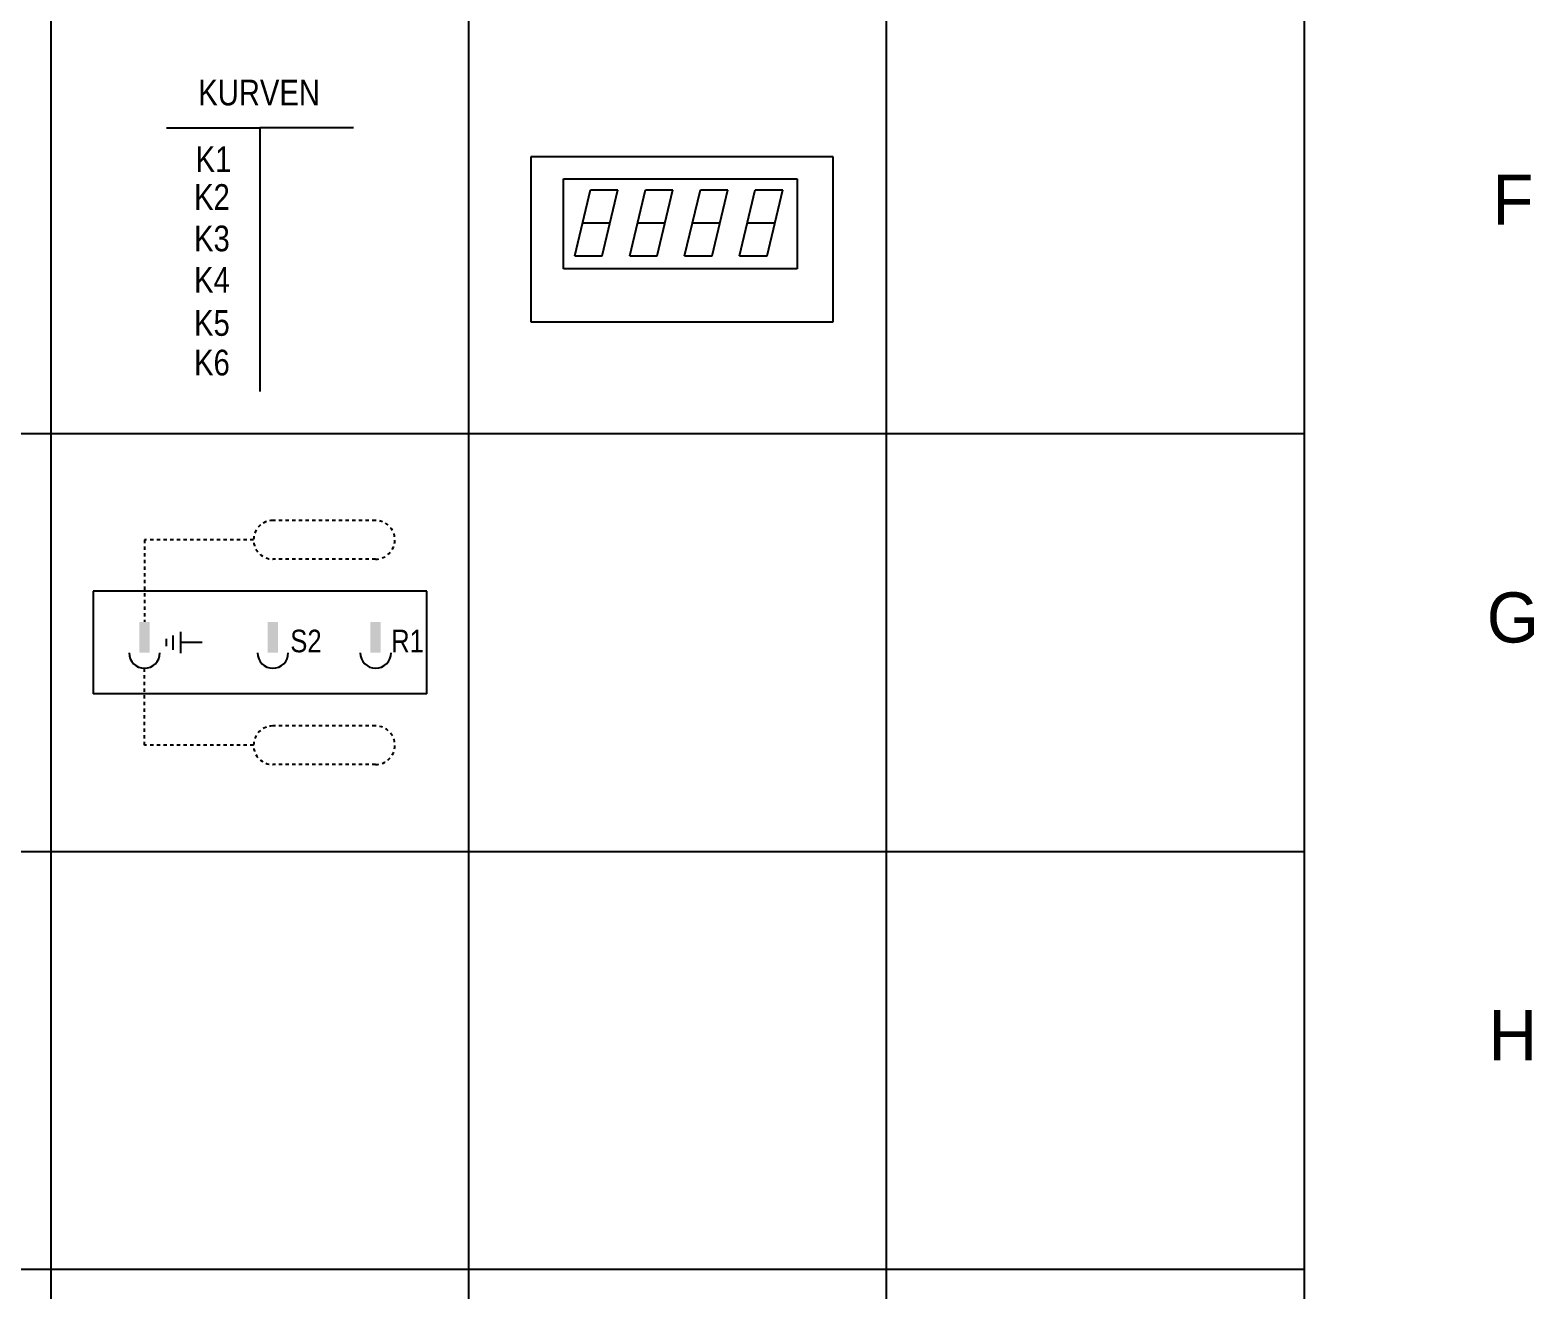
# Model space of a CAD drawing. Extents: x -6 to 410, y -3 to 290.
# Drawn here: x 149.37 to 194.38, y 184.37 to 222.08 of the extents above; entities that cross this region are included whole.
import ezdxf
from ezdxf.enums import TextEntityAlignment as Align

# ---------------------------------------------------------------- set-up
doc = ezdxf.new("R2010")
doc.units = 0
doc.linetypes.add('DASHED', pattern=[18.75, 12.5, -6.25])
doc.linetypes.add('HIDDEN', pattern=[0.375, 0.25, -0.125])
doc.layers.get('0').update_dxf_attribs({"linetype": 'CONTINUOUS'})
for name, color, linetype in [('1', 7, 'CONTINUOUS'), ('10', 1, 'DASHED'), ('11', 3, 'DASHED'), ('12', 2, 'DASHED'), ('20', 7, 'HIDDEN'), ('3', 4, 'CONTINUOUS'), ('GRID', 9, 'CONTINUOUS'), ('SCHEIDINGEN', 9, 'CONTINUOUS'), ('SYMB', 7, 'CONTINUOUS')]:
    doc.layers.add(name, color=color, linetype=linetype)
doc.styles.add('ROMANS', font='ROMANS', dxfattribs={"width": 0.85})

# ---------------------------------------------------------------- blocks, each defined once
blk = doc.blocks.new('INSCHRKR')
at = {"layer": '1'}
for p, q in [((-7.93, -6), (0.07, -6)), ((0.07, -6), (0.07, -28.6)), ((8.07, -6), (0.07, -6))]:
    blk.add_line(p, q, dxfattribs=at)
at = {"flags": 1}
blk.add_attdef('SYMBTYPE', (0, 0), '', height=0.2, dxfattribs=at)
at = {"layer": '10', "width": 0.85}
blk.add_text('KURVEN', height=2.2, dxfattribs=at).set_placement((0, -3), align=Align.MIDDLE)
for s, p in [('K1', (-5.44, -9.8)), ('K2', (-5.57, -13.03)), ('K3', (-5.57, -16.58)), ('K4', (-5.57, -20.12)), ('K5', (-5.57, -23.82)), ('K6', (-5.57, -27.21))]:
    blk.add_text(s, height=2.2, dxfattribs=at).set_placement(p)
for p in [(1.75, -9.64), (1.75, -13.03), (1.75, -16.58), (1.75, -20.12), (1.75, -23.51), (1.75, -27.06)]:
    blk.add_attdef('&', p, '', height=2.2, dxfattribs=at)
blk = doc.blocks.new('INAAND')
at = {"layer": '1'}
for p, q in [((-2.03, 13), (19.23, 13)), ((-2.03, 4.81), (-2.03, 13)), ((19.23, 13), (19.23, 4.81)), ((-1.02, 6), (0.41, 12)), ((0.41, 12), (2.91, 12)), ((1.48, 6), (2.91, 12)), ((3.98, 6), (5.41, 12)), ((5.41, 12), (7.91, 12)), ((6.48, 6), (7.91, 12)), ((8.98, 6), (10.41, 12)), ((10.41, 12), (12.91, 12)), ((11.48, 6), (12.91, 12)), ((13.98, 6), (15.41, 12)), ((15.41, 12), (17.91, 12)), ((16.48, 6), (17.91, 12)), ((-0.31, 9), (2.19, 9)), ((4.69, 9), (7.19, 9)), ((9.69, 9), (12.19, 9)), ((14.69, 9), (17.19, 9)), ((-1.02, 6), (1.48, 6)), ((3.98, 6), (6.48, 6)), ((8.98, 6), (11.48, 6)), ((13.98, 6), (16.48, 6)), ((19.23, 4.81), (-2.03, 4.81))]:
    blk.add_line(p, q, dxfattribs=at)
at = {"layer": '3'}
for p, q in [((22.5, 15), (-5, 15)), ((-5, 15), (-5, 0)), ((22.5, 0), (22.5, 15)), ((-5, 0), (22.5, 0))]:
    blk.add_line(p, q, dxfattribs=at)
at = {"flags": 1}
blk.add_attdef('SYMBTYPE', (0, 0), '', height=0.2, dxfattribs=at)
at = {"layer": '11', "width": 0.85}
blk.add_attdef('LOCCODE', (24.61, 12.04), '', height=3.2, dxfattribs=at)
at = {"layer": '12', "width": 0.85}
blk.add_attdef('MATCODE', (24.42, 7.63), '', height=3.2, dxfattribs=at)
blk = doc.blocks.new('STOPKMA')
at = {"layer": '1'}
for p, q in [((15, 4.5), (-17.5, 4.5)), ((-17.5, 4.5), (-17.5, -5.5)), ((15, -5.5), (15, 4.5)), ((-9.7, -1.2), (-9.7, 0.2)), ((-9, 0.55), (-9, -1.55)), ((-10.4, -0.15), (-10.4, -0.85)), ((-6.9, -0.5), (-9, -0.5)), ((15, -5.5), (-17.5, -5.5))]:
    blk.add_line(p, q, dxfattribs=at)
for centre in [(-12.5, -1.5), (0, -1.5), (10, -1.5)]:
    blk.add_arc(centre, 1.5, 180, 0, dxfattribs=at)
for points in [[(-13, -1.5), (-12, -1.5), (-13, 1.5), (-12, 1.5)], [(-0.5, -1.5), (0.5, -1.5), (-0.5, 1.5), (0.5, 1.5)], [(9.5, -1.5), (10.5, -1.5), (9.5, 1.5), (10.5, 1.5)]]:
    blk.add_solid(points, dxfattribs=at)
at = {"layer": '20', "linetype": 'HIDDEN'}
for p, q in [((10, 11.38), (0, 11.38)), ((-12.5, 9.5), (-12.5, 1.5)), ((-1.88, 9.5), (-12.5, 9.5)), ((10, 7.63), (0, 7.63)), ((-12.5, -10.5), (-12.5, -3)), ((10, -8.62), (0, -8.62)), ((-1.88, -10.5), (-12.5, -10.5)), ((10, -12.38), (0, -12.38))]:
    blk.add_line(p, q, dxfattribs=at)
for centre, start, end in [((0, 9.5), 90, 270), ((10, 9.5), 270, 90), ((0, -10.5), 90, 270), ((10, -10.5), 270, 90)]:
    blk.add_arc(centre, 1.88, start, end, dxfattribs=at)
at = {"flags": 1}
blk.add_attdef('SYMBTYPE', (0, 0), '', height=0.2, dxfattribs=at)
at = {"layer": '1', "width": 0.85}
for s, p in [('S2', (1.69, -1.45)), ('R1', (11.51, -1.45))]:
    blk.add_text(s, height=2.2, dxfattribs=at).set_placement(p)
at = {"layer": '12', "style": 'ROMANS', "width": 0.85}
blk.add_attdef('MATCODE', (17.5, -6), '', height=2.2, dxfattribs=at)
blk = doc.blocks.new('1')

msp = doc.modelspace()

# ---------------------------------------------------------------- linework, layer by layer
at = {"layer": 'GRID', "linetype": 'CONTINUOUS'}
for p, q in [((149.997, 72.499), (149.997, 284.999)), ((162.497, 72.499), (162.497, 284.999)), ((174.997, 72.499), (174.997, 284.999)), ((-0.003, 209.999), (187.497, 209.999)), ((-0.003, 197.499), (187.497, 197.499)), ((-0.003, 184.999), (187.497, 184.999))]:
    msp.add_line(p, q, dxfattribs=at)
at = {"layer": 'SCHEIDINGEN'}
msp.add_line((187.497, 282.999), (187.497, 11.999), dxfattribs=at)

# ---------------------------------------------------------------- block references
at = {"layer": 'GRID', "linetype": 'CONTINUOUS'}
ref = msp.add_blockref('1', (193.747, 216.249), dxfattribs=at)
ref.add_attrib('NUMMER', 'F', dxfattribs={"linetype": 'CONTINUOUS', "height": 1.5}).set_placement((193.747, 216.249), align=Align.CENTER)
ref = msp.add_blockref('1', (193.747, 203.749), dxfattribs=at)
ref.add_attrib('NUMMER', 'G', dxfattribs={"linetype": 'CONTINUOUS', "height": 1.5}).set_placement((193.747, 203.749), align=Align.CENTER)
ref = msp.add_blockref('1', (193.747, 191.249), dxfattribs=at)
ref.add_attrib('NUMMER', 'H', dxfattribs={"linetype": 'CONTINUOUS', "height": 1.5}).set_placement((193.747, 191.249), align=Align.CENTER)
at = {"layer": 'SYMB'}
for name, p, xscale, yscale, zscale in [('INSCHRKR', (156.223, 221.25), 0.3494219082643369, 0.3494219082643369, 0.3494219082643369), ('INAAND', (166.004, 213.345), 0.3289959911131053, 0.3289959911131053, 0.3289959911131053), ('STOPKMA', (156.635, 203.902), 0.307464231334402, 0.307464231334402, 0.307464231334402)]:
    msp.add_blockref(name, p, dxfattribs=dict(at, xscale=xscale, yscale=yscale, zscale=zscale))

doc.saveas('drawing.dxf')
